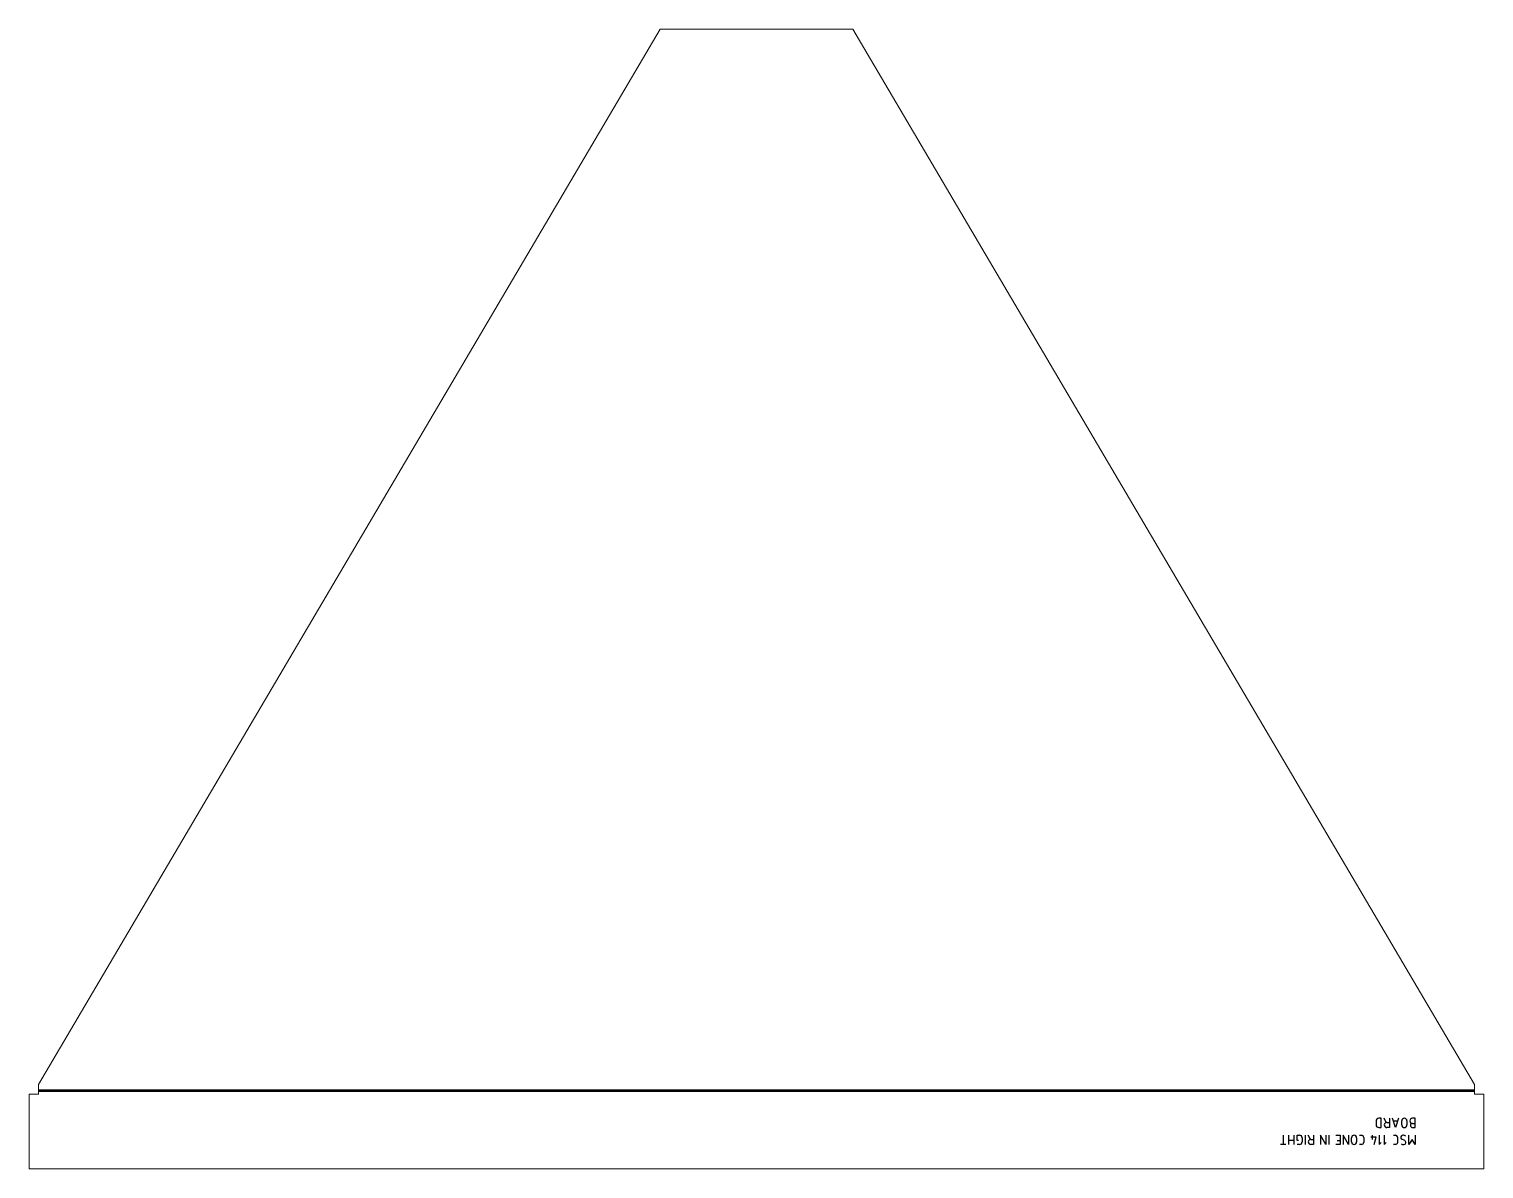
# Model space of a CAD drawing. Header units: millimetres. Extents: x 0 to 1556, y 0 to 1219.
import ezdxf

# ---------------------------------------------------------------- set-up
doc = ezdxf.new("R2010")
doc.units = ezdxf.units.MM
for name, color, linetype, lineweight in [('IV_BEND', 250, 'Continuous', 50), ('IV_MARK_SURFACE', 2, 'Continuous', 25), ('IV_OUTER_PROFILE', 7, 'Continuous', 5)]:
    doc.layers.add(name, color=color, linetype=linetype, lineweight=lineweight)

msp = doc.modelspace()

# ---------------------------------------------------------------- linework, layer by layer
at = {"layer": 'IV_BEND'}
msp.add_line((1546, 83.7), (10, 83.7), dxfattribs=at)
at = {"layer": 'IV_MARK_SURFACE'}
for p, q in [((1440.7, 51.1), (1440.7, 47.3)), ((1446.2, 54.2), (1443.7, 54.2)), ((1446.2, 44.3), (1446.2, 54.2)), ((1451.6, 49.8), (1449.5, 54.2)), ((1452.2, 49.8), (1454.9, 49.8)), ((1454.9, 54.2), (1454.9, 49.8)), ((1454.9, 49.8), (1454.9, 44.3)), ((1461.5, 44.3), (1458.2, 54.2)), ((1459.2, 51.4), (1463.9, 51.4)), ((1464.8, 54.2), (1461.5, 44.3)), ((1468.1, 47), (1468.1, 51.4)), ((1473.6, 51.4), (1473.6, 47)), ((1482.4, 54.2), (1479.6, 54.2)), ((1479.6, 48.7), (1482.4, 48.7)), ((1482.4, 48.7), (1482.4, 54.2)), ((1482.4, 44.3), (1482.4, 48.7)), ((1341.3, 36), (1341.3, 26.1)), ((1347.3, 30.5), (1347.3, 36)), ((1352.8, 36), (1352.8, 30.5)), ((1356.1, 30.5), (1356.1, 36)), ((1356.1, 36), (1358.9, 36)), ((1361.6, 33.3), (1361.6, 28.9)), ((1364.9, 36), (1364.9, 26.1)), ((1370.4, 31.6), (1368.2, 36)), ((1370.9, 31.6), (1373.7, 31.6)), ((1373.7, 36), (1373.7, 31.6)), ((1373.7, 31.6), (1373.7, 26.1)), ((1386.9, 26.1), (1381.4, 36)), ((1381.4, 36), (1381.4, 26.1)), ((1386.9, 36), (1386.9, 26.1)), ((1390.2, 36), (1390.2, 26.1)), ((1397.8, 36), (1402.2, 36)), ((1402.2, 36), (1402.2, 30.5)), ((1411, 26.1), (1405.5, 36)), ((1405.5, 36), (1405.5, 26.1)), ((1411, 36), (1411, 26.1)), ((1414.3, 28.9), (1414.3, 33.3)), ((1419.8, 33.3), (1419.8, 28.9)), ((1423.1, 36), (1425, 36)), ((1427.5, 33.5), (1427.5, 28.6)), ((1436.8, 33.8), (1435.2, 33.8)), ((1436.8, 33.8), (1436.8, 36)), ((1440.7, 33.8), (1436.8, 33.8)), ((1436.8, 31.6), (1436.8, 33.8)), ((1438.5, 26.1), (1440.7, 33.8)), ((1443.7, 44.3), (1446.2, 44.3)), ((1444, 36), (1444, 26.1)), ((1449.5, 36), (1449.5, 26.1)), ((1454.9, 44.3), (1452.2, 44.3)), ((1459.3, 36), (1461.3, 36)), ((1463.7, 33.5), (1463.7, 28.6)), ((1471.3, 30.3), (1468.2, 31.8)), ((1475.8, 26.1), (1475.8, 36)), ((1479.1, 31.6), (1475.8, 26.1)), ((1482.4, 26.1), (1479.1, 31.6)), ((1479.6, 44.3), (1482.4, 44.3)), ((1482.4, 36), (1482.4, 26.1)), ((1341.3, 26.1), (1338.6, 26.1)), ((1344, 26.1), (1341.3, 26.1)), ((1352.8, 30.5), (1347.3, 30.5)), ((1347.3, 26.1), (1347.3, 30.5)), ((1352.8, 30.5), (1352.8, 26.1)), ((1357.8, 30.5), (1356.1, 30.5)), ((1358.9, 26.1), (1356.1, 26.1)), ((1373.7, 26.1), (1370.9, 26.1)), ((1402.2, 26.1), (1397.8, 26.1)), ((1398.9, 30.5), (1402.2, 30.5)), ((1402.2, 30.5), (1402.2, 26.1)), ((1425, 26.1), (1423.1, 26.1)), ((1444, 26.1), (1446.2, 28.3)), ((1449.5, 26.1), (1451.6, 28.3)), ((1461.3, 26.1), (1459.3, 26.1))]:
    msp.add_line(p, q, dxfattribs=at)
for centre, radius, start, end in [((1443.7, 51.1), 3.02, 90, 180), ((1443.7, 47.3), 3.02, 180, 270), ((1452.2, 47), 2.75, 90, 270), ((1470.9, 51.4), 2.75, 0, 180), ((1470.9, 47), 2.75, 180, 0), ((1479.6, 51.4), 2.75, 90, 270), ((1479.6, 46.5), 2.2, 90, 270), ((1358.9, 33.3), 2.75, 0, 90), ((1370.9, 28.9), 2.75, 90, 270), ((1417.1, 33.3), 2.75, 0, 180), ((1425, 33.5), 2.47, 0, 90), ((1461.3, 33.5), 2.47, 0, 90), ((1469.2, 33.8), 2.21, 90.2416, 243.1094), ((1469, 29.8), 6.25, 55.4312, 87.6989), ((1358.9, 28.9), 2.75, 270, 0), ((1417.1, 28.9), 2.75, 180, 0), ((1425, 28.6), 2.47, 270, 0), ((1461.3, 28.6), 2.47, 270, 0), ((1470.4, 33.6), 7.47, 247.8946, 269.4856), ((1470.3, 28.3), 2.21, 270.2416, 63.1094)]:
    msp.add_arc(centre, radius, start, end, dxfattribs=at)
at = {"layer": 'IV_OUTER_PROFILE'}
for p, q in [((675, 1219.4), (10, 90.3)), ((675, 1219.4), (881, 1219.4)), ((1546, 90.3), (881, 1219.4)), ((10, 80), (0, 80)), ((0, 80), (0, 0)), ((10, 90.3), (10, 80)), ((1546, 90.3), (1546, 80)), ((1546, 80), (1556, 80)), ((1556, 80), (1556, 0)), ((1556, 0), (0, 0))]:
    msp.add_line(p, q, dxfattribs=at)

doc.saveas('drawing.dxf')
